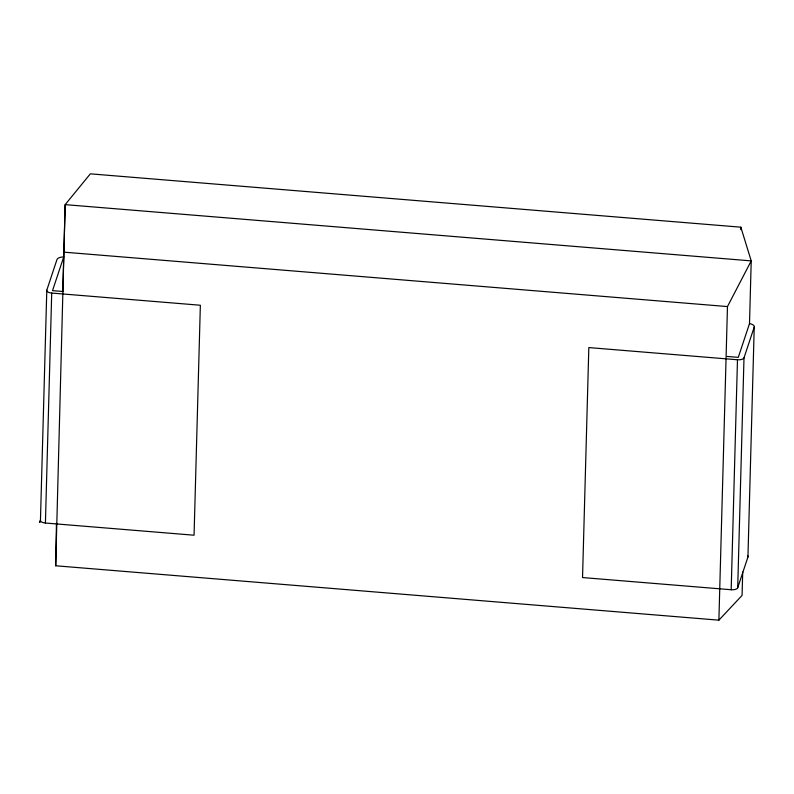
<?xml version="1.0" encoding="UTF-8"?>
<svg xmlns="http://www.w3.org/2000/svg" width="794" height="794" viewBox="0 0 794 794"><rect width="100%" height="100%" fill="white"/><g stroke="black" fill="none" stroke-linecap="round" stroke-linejoin="round"><path stroke-width="1.19" d="M742.708 572.027L742.072 595.401L718.888 620.164L55.709 565.775L56.443 523.345M55.709 565.775L65.168 204.634L90.347 173.836L740.842 227.183L751.223 260.889L749.506 323.615L738.281 357.36L727.225 356.456M46.796 290.177A5.776 2.451 1.6 0 0 51.709 293.055L200.356 305.243L194.064 535.216L45.417 523.028A5.776 2.451 1.6 0 1 40.444 520.467L46.796 290.177L56.989 259.509A7.612 3.236 1.6 0 1 63.738 256.899L52.513 290.644L63.57 291.557M45.417 523.028L51.709 293.055M62.786 291.517L65.168 204.634L751.223 260.889L727.473 306.573L718.888 620.164M740.772 229.665L740.842 227.183M737.477 359.771L588.83 347.583L582.538 577.556L731.185 589.744L737.477 359.771A5.776 2.451 1.6 0 0 743.998 357.836L754.231 327.059A7.285 3.097 1.6 0 0 749.506 323.615M731.185 589.744A5.776 2.451 1.6 0 0 737.705 587.798L743.998 357.836M737.705 587.798L747.938 557.031L754.231 327.059M40.444 520.467L39.7 522.561L40.504 520.149M64.284 252.184L727.473 306.573M747.65 555.631A7.285 3.097 1.6 0 1 747.938 557.031"/></g></svg>
